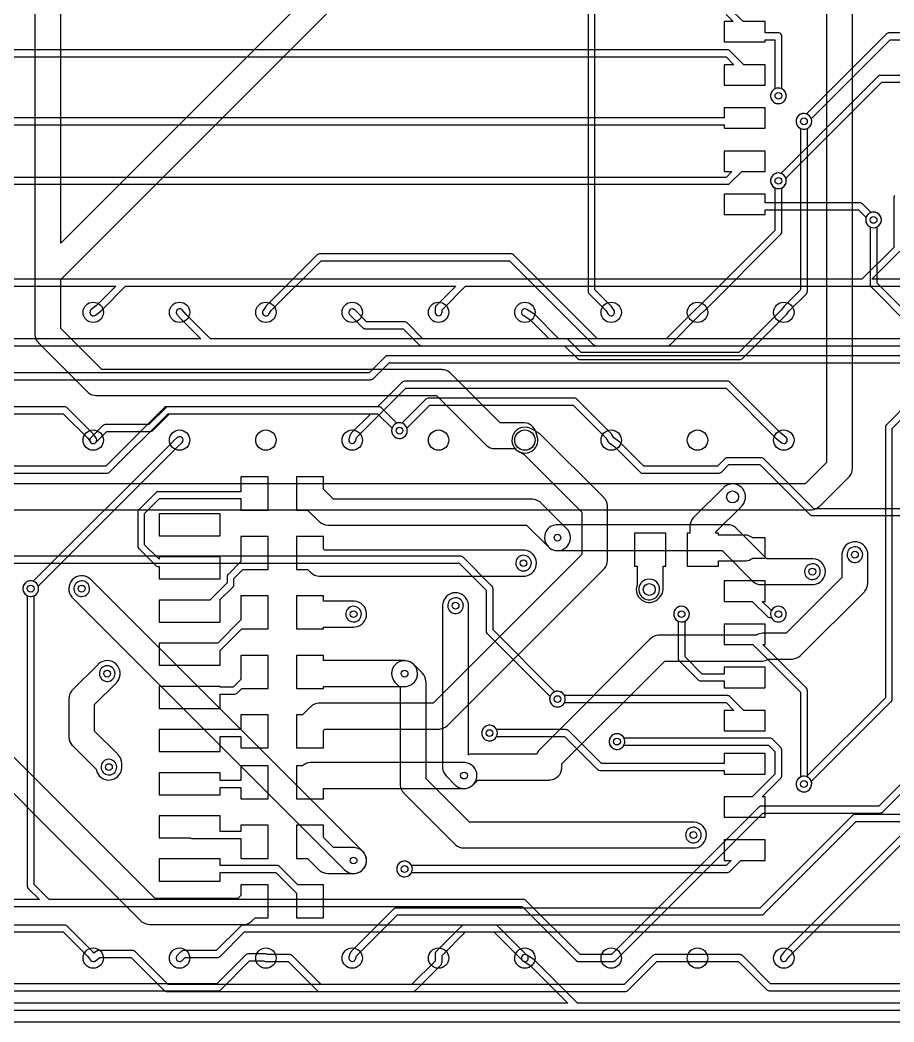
# Model space of a CAD drawing. Header units: millimetres. Extents: x 0 to 100, y 0 to 82.
# Drawn here: x 25.19 to 50.9, y 0 to 29.48 of the extents above; entities that cross this region are included whole.
import ezdxf

# ---------------------------------------------------------------- set-up
doc = ezdxf.new("R2010")
doc.units = ezdxf.units.MM

msp = doc.modelspace()

# ---------------------------------------------------------------- linework, layer by layer
at = {"layer": '16_copper'}
for points in [[(45.958, 29.648), (46.171, 29.435), (45.906, 29.435), (45.906, 28.835), (47.106, 28.835), (47.106, 28.898), (47.398, 28.898), (47.398, 27.456), (47.379, 27.447, 1), (47.621, 27.053), (47.65, 27.075, 0.509525), (47.621, 27.447), (47.602, 27.456), (47.602, 29), (47.601, 29.008), (47.6, 29.017, 0.320575), (47.517, 29.1), (47.511, 29.101, 0.013452), (47.506, 29.101), (47.5, 29.102), (47.106, 29.102), (47.106, 29.435), (46.459, 29.435), (46.072, 29.822)], [(52.894, 29.102), (50.75, 29.102), (50.744, 29.101, 0.140725), (50.691, 29.083), (50.684, 29.076), (50.681, 29.075), (50.68, 29.074), (50.678, 29.072), (48.324, 26.718), (48.304, 26.724, 1), (48.196, 26.276), (48.232, 26.27, 0.509524), (48.474, 26.554), (48.468, 26.574), (50.792, 28.898), (52.894, 28.898)], [(16.6, 28.398), (45.958, 28.398), (46.191, 28.165), (45.906, 28.165), (45.906, 27.565), (47.106, 27.565), (47.106, 28.165), (46.479, 28.165), (46.072, 28.572), (46.067, 28.576, 0.14076), (46.017, 28.6), (46.007, 28.601), (46.004, 28.602), (46.003, 28.601), (46, 28.602), (16.6, 28.602)], [(52.894, 27.852), (50.5, 27.852), (50.494, 27.851, 0.140725), (50.441, 27.833), (50.434, 27.826), (50.431, 27.825), (50.43, 27.824), (50.428, 27.822), (47.574, 24.968), (47.554, 24.974, 1), (47.446, 24.526), (47.482, 24.52, 0.509524), (47.724, 24.804), (47.718, 24.824), (50.542, 27.648), (52.894, 27.648)], [(16.292, 24.648), (46, 24.648), (46.006, 24.649, 0.140725), (46.059, 24.667), (46.066, 24.674), (46.069, 24.675), (46.07, 24.676), (46.072, 24.678), (46.419, 25.025), (47.106, 25.025), (47.106, 25.625), (45.906, 25.625), (45.906, 25.025), (46.131, 25.025), (45.958, 24.852), (20.245, 24.852)], [(50.924, 24.317, 0.14076), (50.9, 24.267), (50.899, 24.257), (50.898, 24.254), (50.899, 24.253), (50.898, 24.25), (50.898, 22.792), (49.958, 21.852), (3.25, 21.852)], [(13.292, 21.648), (28.005, 21.648), (27.433, 21.077), (27.279, 20.961), (27.261, 20.944, 0.812806), (27.387, 20.79), (27.401, 20.799), (27.561, 20.919), (27.563, 20.92), (27.572, 20.928), (28.292, 21.648), (38.005, 21.648), (37.428, 21.072), (37.424, 21.067, 0.14076), (37.4, 21.017), (37.399, 21.007), (37.398, 21.004), (37.399, 21.003), (37.398, 21), (37.398, 20.88), (37.402, 20.855, 0.812812), (37.6, 20.863), (37.602, 20.88), (37.602, 20.958), (38.292, 21.648), (51.428, 21.648)], [(55.505, 20.102), (41.042, 20.102), (40.322, 20.822), (40.319, 20.824), (40.317, 20.827), (40.303, 20.836), (40.093, 20.966), (40.071, 20.977, 0.812811), (39.973, 20.803), (39.987, 20.794), (40.187, 20.67), (40.755, 20.102), (30.792, 20.102), (30.073, 20.82), (29.955, 20.949), (29.935, 20.965, 0.812806), (29.795, 20.824), (29.805, 20.811), (29.925, 20.681), (29.927, 20.68), (29.928, 20.678), (30.505, 20.102), (16.042, 20.102)], [(55, 19.602), (36, 19.602), (35.994, 19.601, 0.140725), (35.941, 19.583), (35.934, 19.576), (35.931, 19.575), (35.93, 19.574), (35.928, 19.572), (35.458, 19.102), (9.25, 19.102)], [(18.485, 18.898), (35.5, 18.898), (35.506, 18.899, 0.140725), (35.559, 18.917), (35.566, 18.924), (35.569, 18.925), (35.57, 18.926), (35.572, 18.928), (36.042, 19.398), (54.958, 19.398)], [(23.5, 16.148), (27.75, 16.148), (27.756, 16.149, 0.140725), (27.809, 16.167), (27.816, 16.174), (27.819, 16.175), (27.82, 16.176), (27.822, 16.178), (29.542, 17.898), (35.505, 17.898), (34.928, 17.322), (34.926, 17.319), (34.923, 17.316, 0.062123), (34.909, 17.295), (34.903, 17.28), (34.863, 17.15), (34.859, 17.125, 0.812805), (35.051, 17.075), (35.057, 17.09), (35.09, 17.196), (36.542, 18.648), (45.958, 18.648), (47.428, 17.178), (47.431, 17.176), (47.436, 17.171), (47.596, 17.041), (47.617, 17.028, 0.812811), (47.736, 17.187), (47.724, 17.199), (47.568, 17.326), (46.072, 18.822), (46.067, 18.826, 0.14076), (46.017, 18.85), (46.007, 18.851), (46.004, 18.852), (46.003, 18.851), (46, 18.852), (36.5, 18.852), (36.494, 18.851, 0.140725), (36.441, 18.833), (36.434, 18.826), (36.431, 18.825), (36.43, 18.824), (36.428, 18.822), (35.708, 18.102), (29.5, 18.102), (29.494, 18.101, 0.140725), (29.441, 18.083), (29.434, 18.076), (29.431, 18.075), (29.43, 18.074), (29.428, 18.072), (27.708, 16.352), (23.542, 16.352)], [(52.25, 15.102), (48.542, 15.102), (47.072, 16.572), (47.067, 16.576, 0.14076), (47.017, 16.6), (47.007, 16.601), (47.004, 16.602), (47.003, 16.601), (47, 16.602), (46, 16.602), (45.994, 16.601, 0.140725), (45.941, 16.583), (45.934, 16.576), (45.931, 16.575), (45.93, 16.574), (45.928, 16.572), (45.708, 16.352), (43.542, 16.352), (42.822, 17.072), (42.822, 17.072), (42.821, 17.072), (42.809, 17.083), (42.656, 17.191), (42.587, 17.303), (42.584, 17.306), (42.583, 17.309), (42.572, 17.322), (41.572, 18.322), (41.567, 18.326, 0.14076), (41.517, 18.35), (41.507, 18.351), (41.504, 18.352), (41.503, 18.351), (41.5, 18.352), (37.2, 18.352), (37.194, 18.351, 0.140725), (37.141, 18.333), (37.134, 18.326), (37.131, 18.325), (37.13, 18.324), (37.128, 18.322), (36.424, 17.618), (36.404, 17.624, 1), (36.296, 17.176), (36.332, 17.17, 0.509524), (36.574, 17.454), (36.568, 17.474), (37.242, 18.148), (41.458, 18.148), (42.42, 17.187), (42.493, 17.067), (42.501, 17.057), (42.509, 17.048), (42.509, 17.047), (42.509, 17.047), (42.51, 17.046), (42.521, 17.037), (42.684, 16.922), (43.428, 16.178), (43.433, 16.174, 0.14076), (43.483, 16.15), (43.493, 16.149), (43.496, 16.148), (43.497, 16.149), (43.5, 16.148), (45.75, 16.148), (45.756, 16.149, 0.140725), (45.809, 16.167), (45.816, 16.174), (45.819, 16.175), (45.82, 16.176), (45.822, 16.178), (46.042, 16.398), (46.958, 16.398), (48.428, 14.928), (48.433, 14.924, 0.14076), (48.483, 14.9), (48.493, 14.899), (48.496, 14.898), (48.497, 14.899), (48.5, 14.898), (52.208, 14.898)], [(22.292, 17.898), (26.458, 17.898), (27.172, 17.185), (27.256, 17.062), (27.273, 17.043, 0.812811), (27.432, 17.163), (27.424, 17.178), (27.334, 17.308), (27.333, 17.308), (27.333, 17.309), (27.322, 17.322), (26.572, 18.072), (26.567, 18.076, 0.14076), (26.517, 18.1), (26.507, 18.101), (26.504, 18.102), (26.503, 18.101), (26.5, 18.102), (22.25, 18.102)], [(21.981, 9.731), (28.731, 2.981), (28.742, 2.971), (28.752, 2.96, 0.172152), (28.99, 2.869), (28.994, 2.869), (28.996, 2.869), (29, 2.869), (31.75, 2.869), (31.765, 2.87), (31.78, 2.87, 0.172129), (32.012, 2.974), (32.015, 2.976), (32.016, 2.978), (32.019, 2.981), (32.102, 3.063), (32.484, 3.063), (32.484, 4.037), (31.685, 4.037), (31.685, 3.724), (31.592, 3.631), (29.158, 3.631), (22.631, 10.158)], [(51.208, 6.102), (49.75, 6.102), (49.744, 6.101, 0.140725), (49.691, 6.083), (49.684, 6.076), (49.681, 6.075), (49.68, 6.074), (49.678, 6.072), (46.958, 3.352), (36.25, 3.352), (36.244, 3.351, 0.140725), (36.191, 3.333), (36.184, 3.326), (36.181, 3.325), (36.18, 3.324), (36.178, 3.322), (34.928, 2.072), (34.927, 2.07), (34.925, 2.068, 0.062121), (34.91, 2.047), (34.904, 2.032), (34.864, 1.912), (34.859, 1.887, 0.463867), (34.969, 1.779), (34.994, 1.784, 0.188314), (35.05, 1.833), (35.056, 1.848), (35.089, 1.945), (36.292, 3.148), (47, 3.148), (47.006, 3.149, 0.140725), (47.059, 3.167), (47.066, 3.174), (47.069, 3.175), (47.07, 3.176), (47.072, 3.178), (49.792, 5.898), (51.25, 5.898)], [(76.5, 2.852), (38.25, 2.852), (38.244, 2.851, 0.140725), (38.191, 2.833), (38.184, 2.826), (38.181, 2.825), (38.18, 2.824), (38.178, 2.822), (37.428, 2.072), (37.424, 2.067, 0.14076), (37.4, 2.017), (37.399, 2.007), (37.398, 2.004), (37.399, 2.003), (37.398, 2), (37.398, 1.792), (36.708, 1.102), (29.542, 1.102), (28.572, 2.072), (28.567, 2.076, 0.14076), (28.517, 2.1), (28.507, 2.101), (28.504, 2.102), (28.503, 2.101), (28.5, 2.102), (27.5, 2.102), (27.488, 2.1), (27.477, 2.099, 0.062124), (27.453, 2.09), (27.452, 2.09), (27.452, 2.089), (27.45, 2.088), (27.439, 2.081), (27.36, 2.022), (27.331, 2.061), (27.33, 2.063), (27.322, 2.072), (26.572, 2.822), (26.567, 2.826, 0.14076), (26.517, 2.85), (26.507, 2.851), (26.504, 2.852), (26.503, 2.851), (26.5, 2.852), (3.25, 2.852)], [(11.995, 2.648), (26.458, 2.648), (27.173, 1.933), (27.259, 1.819), (27.265, 1.813), (27.27, 1.806, 0.320575), (27.387, 1.79), (27.392, 1.793, 0.013474), (27.396, 1.796), (27.401, 1.799), (27.534, 1.898), (28.458, 1.898), (29.428, 0.928), (29.433, 0.924, 0.14076), (29.483, 0.9), (29.493, 0.899), (29.496, 0.898), (29.497, 0.899), (29.5, 0.898), (36.75, 0.898), (36.756, 0.899, 0.140725), (36.809, 0.917), (36.816, 0.924), (36.819, 0.925), (36.82, 0.926), (36.822, 0.928), (37.572, 1.678), (37.576, 1.683, 0.14076), (37.6, 1.733), (37.601, 1.743), (37.602, 1.746), (37.601, 1.747), (37.602, 1.75), (37.602, 1.958), (38.292, 2.648), (53.005, 2.648)], [(56.055, 0.552), (41.592, 0.552), (40.322, 1.822), (40.319, 1.824), (40.317, 1.827), (40.303, 1.836), (40.093, 1.966), (40.071, 1.977, 0.812811), (39.973, 1.803), (39.987, 1.794), (40.187, 1.67), (41.305, 0.552), (16.592, 0.552)]]:
    msp.add_lwpolyline(points, format="xyb", dxfattribs=at)
for points in [[(16.6, 26.398), (45.906, 26.398), (45.906, 26.295), (47.106, 26.295), (47.106, 26.895), (45.906, 26.895), (45.906, 26.602), (15.5, 26.602)], [(51.47, 21.852), (50.245, 21.852), (51.072, 22.678)], [(5.75, 19.898), (55.708, 19.898)], [(16.55, 0.348), (88.7, 0.348)]]:
    msp.add_lwpolyline(points, dxfattribs=at)
for points in [[(50.354, 23.376, 1), (50.246, 23.824), (50.226, 23.818), (49.972, 24.072), (49.967, 24.076, 0.14076), (49.917, 24.1), (49.907, 24.101), (49.904, 24.102), (49.903, 24.101), (49.9, 24.102), (47.106, 24.102), (47.106, 24.355), (45.906, 24.355), (45.906, 23.755), (47.106, 23.755), (47.106, 23.898), (49.858, 23.898), (50.082, 23.674), (50.076, 23.654, 0.509524), (50.318, 23.37)], [(34.115, 8.576), (34.158, 8.619), (37.5, 8.619), (37.515, 8.62), (37.53, 8.62, 0.172129), (37.762, 8.724), (37.765, 8.726), (37.766, 8.728), (37.769, 8.731), (42.362, 13.323), (42.371, 13.334), (42.382, 13.345, 0.172152), (42.473, 13.582), (42.473, 13.586), (42.473, 13.588), (42.473, 13.592), (42.473, 15.158), (42.472, 15.173), (42.472, 15.187, 0.172129), (42.368, 15.42), (42.366, 15.423), (42.365, 15.424), (42.362, 15.427), (40.519, 17.269), (40.509, 17.278), (40.5, 17.288, 0.032037), (40.461, 17.317), (40.445, 17.327), (40.442, 17.329), (40.441, 17.329), (40.439, 17.331), (40.229, 17.451), (40.185, 17.472, 0.906836), (39.829, 16.803), (39.851, 16.789), (40.017, 16.695), (41.711, 15), (41.711, 13.75), (37.342, 9.381), (34, 9.381), (33.985, 9.38), (33.97, 9.38, 0.172129), (33.738, 9.276), (33.735, 9.274), (33.734, 9.272), (33.731, 9.269), (33.498, 9.037), (33.316, 9.037), (33.316, 8.063), (34.115, 8.063)], [(25.554, 12.526, 0.414214), (25.724, 12.804), (25.718, 12.824), (29.82, 16.927), (29.949, 17.045), (29.965, 17.065, 0.812806), (29.824, 17.205), (29.811, 17.195), (29.681, 17.075), (29.68, 17.073), (29.678, 17.072), (25.574, 12.968), (25.554, 12.974, 1), (25.446, 12.526), (25.482, 12.52), (25.518, 12.52)], [(31.075, 13.685), (29.275, 13.685), (29.275, 13.619), (28.852, 14.042), (28.852, 14.958), (29.292, 15.398), (31.685, 15.398), (31.685, 15.063), (32.484, 15.063), (32.484, 16.037), (31.685, 16.037), (31.685, 15.602), (29.25, 15.602), (29.244, 15.601, 0.140725), (29.191, 15.583), (29.184, 15.576), (29.181, 15.575), (29.18, 15.574), (29.178, 15.572), (28.678, 15.072), (28.674, 15.067, 0.14076), (28.65, 15.017), (28.649, 15.007), (28.648, 15.004), (28.649, 15.003), (28.648, 15), (28.648, 14), (28.649, 13.994, 0.140725), (28.667, 13.941), (28.674, 13.934), (28.675, 13.931), (28.676, 13.93), (28.678, 13.928), (29.178, 13.428), (29.183, 13.424, 0.14076), (29.233, 13.4), (29.243, 13.399), (29.246, 13.398), (29.247, 13.399), (29.25, 13.398), (29.275, 13.398), (29.275, 13.035), (31.075, 13.035)], [(41.042, 13.871, 0.605463), (41.287, 14.501), (41.269, 14.519), (40.519, 15.269), (40.508, 15.279), (40.498, 15.29, 0.172152), (40.26, 15.381), (40.256, 15.381), (40.254, 15.381), (40.25, 15.381), (34.408, 15.381), (34.115, 15.674), (34.115, 16.037), (33.316, 16.037), (33.316, 15.063), (33.648, 15.063), (33.981, 14.731), (33.992, 14.721), (34.002, 14.71, 0.172152), (34.24, 14.619), (34.244, 14.619), (34.246, 14.619), (34.25, 14.619), (40.092, 14.619), (40.731, 13.981), (40.767, 13.948, 0.16151), (40.994, 13.869)], [(45.735, 13.564), (46.506, 13.564), (46.554, 13.567, 0.128806), (46.733, 13.64), (46.74, 13.645), (47.106, 13.645), (47.106, 14.245), (46.739, 14.245), (46.714, 14.264, 0.128805), (46.531, 14.325), (46.506, 14.326), (45.735, 14.326), (45.735, 14.385), (45.656, 14.385), (45.656, 14.417), (46.419, 15.181), (46.452, 15.217, 0.906835), (45.899, 15.737), (45.881, 15.719), (45.005, 14.844), (44.995, 14.833), (44.985, 14.822, 0.172152), (44.894, 14.584), (44.894, 14.581), (44.894, 14.579), (44.894, 14.575), (44.894, 14.385), (44.814, 14.385), (44.814, 13.415), (45.735, 13.415)], [(31.075, 12.415), (31.059, 12.415), (31.452, 12.808), (31.456, 12.813, 0.14076), (31.48, 12.863), (31.481, 12.873), (31.481, 12.876), (31.481, 12.877), (31.481, 12.88), (31.481, 13.053), (31.742, 13.313), (32.484, 13.313), (32.484, 14.287), (31.685, 14.287), (31.685, 13.544), (31.308, 13.167), (31.304, 13.162, 0.14076), (31.28, 13.112), (31.279, 13.102), (31.278, 13.099), (31.278, 13.098), (31.278, 13.095), (31.278, 12.922), (30.771, 12.415), (29.275, 12.415), (29.275, 11.765), (31.075, 11.765)], [(40.049, 13.122, 0.906837), (40.026, 13.88), (40, 13.881), (34.158, 13.881), (34.115, 13.924), (34.115, 14.287), (33.316, 14.287), (33.316, 13.313), (33.648, 13.313), (33.731, 13.231, 0.192227), (33.99, 13.119), (33.994, 13.119), (33.996, 13.119), (34, 13.119), (40, 13.119)], [(43.73, 12.346, 0.154896), (43.951, 12.439), (43.969, 12.456), (43.995, 12.481, 0.192227), (44.106, 12.741), (44.106, 12.744), (44.106, 12.746), (44.106, 12.751), (44.106, 13.415), (44.186, 13.415), (44.186, 14.385), (43.265, 14.385), (43.265, 13.415), (43.344, 13.415), (43.344, 12.86), (43.333, 12.828), (43.323, 12.78), (43.319, 12.732, 0.404409), (43.681, 12.345)], [(49.804, 13.526, 1), (49.696, 13.974), (49.662, 13.963, 0.854076), (49.768, 13.52)], [(48.554, 13.026, 1), (48.446, 13.474), (48.412, 13.463, 0.854076), (48.518, 13.02)], [(27.054, 12.526, 1), (26.946, 12.974), (26.912, 12.963, 0.854076), (27.018, 12.52)], [(47.554, 11.776, 1), (47.446, 12.224), (47.412, 12.213, 0.158382), (47.303, 12.121), (47.294, 12.102), (47.292, 12.102), (47.019, 12.375), (47.106, 12.375), (47.106, 12.975), (45.906, 12.975), (45.906, 12.375), (46.731, 12.375), (47.178, 11.928), (47.183, 11.924, 0.14076), (47.233, 11.9), (47.243, 11.899), (47.246, 11.898), (47.247, 11.899), (47.25, 11.898), (47.294, 11.898), (47.303, 11.879), (47.325, 11.85, 0.240078), (47.518, 11.77)], [(34.115, 11.619), (35, 11.619), (35.049, 11.622, 0.906837), (35.026, 12.38), (35, 12.381), (34.115, 12.381), (34.115, 12.537), (33.316, 12.537), (33.316, 11.563), (34.115, 11.563)], [(38.054, 12.026, 1), (37.946, 12.474), (37.912, 12.463, 0.854076), (38.018, 12.02)], [(47.106, 10.435), (45.906, 10.435), (45.906, 10.237), (45.257, 10.237), (44.752, 10.742), (44.752, 11.794), (44.771, 11.803, 1), (44.529, 12.197), (44.5, 12.175, 0.509525), (44.529, 11.803), (44.548, 11.794), (44.548, 10.7), (44.549, 10.694, 0.140725), (44.567, 10.641), (44.574, 10.634), (44.575, 10.631), (44.576, 10.63), (44.578, 10.628), (45.143, 10.063), (45.148, 10.059, 0.14076), (45.198, 10.035), (45.208, 10.034), (45.211, 10.033), (45.212, 10.034), (45.215, 10.033), (45.906, 10.033), (45.906, 9.835), (47.106, 9.835)], [(48.304, 6.776, 0.668176), (48.371, 7.197), (48.352, 7.206), (48.352, 9.75), (48.351, 9.756, 0.140725), (48.333, 9.809), (48.326, 9.816), (48.325, 9.819), (48.324, 9.82), (48.322, 9.822), (47.039, 11.105), (47.106, 11.105), (47.106, 11.705), (45.906, 11.705), (45.906, 11.105), (46.751, 11.105), (48.148, 9.708), (48.148, 7.206), (48.129, 7.197, 0.788332), (48.268, 6.77)], [(31.075, 9.648), (31.5, 9.648), (31.506, 9.649, 0.140725), (31.559, 9.667), (31.566, 9.674), (31.569, 9.675), (31.57, 9.676), (31.572, 9.678), (31.707, 9.813), (32.484, 9.813), (32.484, 10.787), (31.685, 10.787), (31.685, 10.079), (31.458, 9.852), (31.075, 9.852), (31.075, 9.875), (29.275, 9.875), (29.275, 9.225), (31.075, 9.225)], [(34.115, 9.869), (36.5, 9.869), (36.549, 9.872, 0.906837), (36.526, 10.63), (36.5, 10.631), (34.115, 10.631), (34.115, 10.787), (33.316, 10.787), (33.316, 9.813), (34.115, 9.813)], [(27.804, 10.026, 1), (27.696, 10.474), (27.662, 10.463, 0.854076), (27.768, 10.02)], [(47.106, 9.165), (46.479, 9.165), (46.072, 9.572), (46.067, 9.576, 0.14076), (46.017, 9.6), (46.007, 9.601), (46.004, 9.602), (46.003, 9.601), (46, 9.602), (41.206, 9.602), (41.197, 9.621, 1), (40.803, 9.379), (40.825, 9.35, 0.509525), (41.197, 9.379), (41.206, 9.398), (45.958, 9.398), (46.191, 9.165), (45.906, 9.165), (45.906, 8.565), (47.106, 8.565)], [(47.106, 7.895), (45.906, 7.895), (45.906, 7.602), (42.292, 7.602), (41.322, 8.572), (41.317, 8.576, 0.14076), (41.267, 8.6), (41.257, 8.601), (41.254, 8.602), (41.253, 8.601), (41.25, 8.602), (39.206, 8.602), (39.197, 8.621, 1), (38.803, 8.379), (38.825, 8.35, 0.509525), (39.197, 8.379), (39.206, 8.398), (41.208, 8.398), (42.178, 7.428), (42.183, 7.424, 0.14076), (42.233, 7.4), (42.243, 7.399), (42.246, 7.398), (42.247, 7.399), (42.25, 7.398), (45.906, 7.398), (45.906, 7.295), (47.106, 7.295)], [(47.106, 6.625), (47.019, 6.625), (47.572, 7.178), (47.576, 7.183, 0.14076), (47.6, 7.233), (47.601, 7.243), (47.602, 7.246), (47.601, 7.247), (47.602, 7.25), (47.602, 8), (47.601, 8.006, 0.140725), (47.583, 8.059), (47.576, 8.066), (47.575, 8.069), (47.574, 8.07), (47.572, 8.072), (47.322, 8.322), (47.317, 8.326, 0.14076), (47.267, 8.35), (47.257, 8.351), (47.254, 8.352), (47.253, 8.351), (47.25, 8.352), (42.956, 8.352), (42.947, 8.371, 1), (42.553, 8.129), (42.575, 8.1, 0.509525), (42.947, 8.129), (42.956, 8.148), (47.208, 8.148), (47.398, 7.958), (47.398, 7.292), (46.731, 6.625), (45.906, 6.625), (45.906, 6.025), (47.106, 6.025)], [(27.854, 7.276, 1), (27.746, 7.724), (27.712, 7.713, 0.854076), (27.818, 7.27)], [(34.115, 6.869), (38.25, 6.869), (38.299, 6.872, 0.906837), (38.276, 7.63), (38.25, 7.631), (33.75, 7.631), (33.74, 7.63), (33.731, 7.631, 0.168086), (33.5, 7.537), (33.316, 7.537), (33.316, 6.563), (34.115, 6.563)], [(32.484, 5.787), (31.685, 5.787), (31.685, 5.602), (31.075, 5.602), (31.075, 6.065), (29.275, 6.065), (29.275, 5.415), (30.195, 5.415), (30.199, 5.412, 0.090231), (30.233, 5.4), (30.245, 5.399), (30.247, 5.398), (30.248, 5.399), (30.25, 5.398), (31.685, 5.398), (31.685, 4.813), (32.484, 4.813)], [(35.049, 4.372, 0.906837), (35.026, 5.13), (35, 5.131), (34.408, 5.131), (34.115, 5.424), (34.115, 5.787), (33.316, 5.787), (33.316, 4.813), (33.648, 4.813), (33.981, 4.481), (33.992, 4.471), (34.002, 4.46, 0.172152), (34.24, 4.369), (34.244, 4.369), (34.246, 4.369), (34.25, 4.369), (35, 4.369)], [(45.054, 5.276, 1), (44.946, 5.724), (44.912, 5.713, 0.854076), (45.018, 5.27)], [(36.554, 4.276, 0.19891), (36.697, 4.379), (36.706, 4.398), (46, 4.398), (46.006, 4.399, 0.140725), (46.059, 4.417), (46.066, 4.424), (46.069, 4.425), (46.07, 4.426), (46.072, 4.428), (46.399, 4.755), (47.106, 4.755), (47.106, 5.355), (45.906, 5.355), (45.906, 4.755), (46.111, 4.755), (45.958, 4.602), (36.706, 4.602), (36.697, 4.621, 1), (36.303, 4.379), (36.325, 4.35, 0.240078), (36.518, 4.27)], [(34.115, 4.037), (33.357, 4.037), (32.822, 4.572), (32.817, 4.576, 0.14076), (32.767, 4.6), (32.757, 4.601), (32.754, 4.602), (32.753, 4.601), (32.75, 4.602), (31.075, 4.602), (31.075, 4.795), (29.275, 4.795), (29.275, 4.145), (31.075, 4.145), (31.075, 4.398), (32.708, 4.398), (33.316, 3.79), (33.316, 3.063), (34.115, 3.063)]]:
    msp.add_lwpolyline(points, format="xyb", close=True, dxfattribs=at)
for points in [[(31.075, 14.955), (29.275, 14.955), (29.275, 14.305), (31.075, 14.305)], [(31.075, 10.931), (31.707, 11.563), (32.484, 11.563), (32.484, 12.537), (31.685, 12.537), (31.685, 11.829), (31.001, 11.145), (29.275, 11.145), (29.275, 10.495), (31.075, 10.495)], [(31.075, 8.398), (31.685, 8.398), (31.685, 8.063), (32.484, 8.063), (32.484, 9.037), (31.685, 9.037), (31.685, 8.602), (31.075, 8.602), (31.075, 8.605), (29.275, 8.605), (29.275, 7.955), (31.075, 7.955)], [(32.484, 7.537), (31.685, 7.537), (31.685, 7.102), (31.075, 7.102), (31.075, 7.335), (29.275, 7.335), (29.275, 6.685), (31.075, 6.685), (31.075, 6.898), (31.685, 6.898), (31.685, 6.563), (32.484, 6.563)]]:
    msp.add_lwpolyline(points, close=True, dxfattribs=at)
at = {"layer": '1_copper'}
for points in [[(9.458, 15.069), (48.45, 15.069), (48.465, 15.07), (48.48, 15.07, 0.172129), (48.712, 15.174), (48.715, 15.176), (48.716, 15.178), (48.719, 15.181), (49.569, 16.031), (49.579, 16.042), (49.59, 16.052, 0.172152), (49.681, 16.29), (49.681, 16.294), (49.681, 16.296), (49.681, 16.3), (49.681, 70.7)], [(25.619, 66), (25.619, 20.25), (25.62, 20.235), (25.62, 20.22, 0.172129), (25.724, 19.988), (25.726, 19.985), (25.728, 19.984), (25.731, 19.981), (27.168, 18.543), (27.179, 18.534), (27.19, 18.523, 0.172152), (27.427, 18.432), (27.431, 18.432), (27.433, 18.432), (27.437, 18.432), (37.439, 18.432), (38.89, 16.981), (38.901, 16.971), (38.912, 16.96, 0.172152), (39.149, 16.869), (39.153, 16.869), (39.155, 16.869), (39.159, 16.869), (39.754, 16.869), (39.778, 16.844, 0.745327), (40.411, 17.207), (40.404, 17.232), (40.364, 17.362, 0.31074), (40.026, 17.63), (40, 17.631), (39.317, 17.631), (37.866, 19.082), (37.855, 19.092), (37.844, 19.102, 0.172152), (37.606, 19.193), (37.603, 19.194), (37.601, 19.194), (37.596, 19.194), (27.595, 19.194), (26.381, 20.408), (26.381, 21.842), (40.269, 35.731)], [(41.898, 35.208), (41.898, 21.5), (41.899, 21.494, 0.140725), (41.917, 21.441), (41.924, 21.434), (41.925, 21.431), (41.926, 21.43), (41.928, 21.428), (42.421, 20.935), (42.495, 20.824), (42.512, 20.805, 0.188317), (42.581, 20.778), (42.606, 20.782, 0.463864), (42.673, 20.922), (42.665, 20.936), (42.585, 21.056), (42.583, 21.058), (42.583, 21.059), (42.572, 21.072), (42.102, 21.542), (42.102, 35.25)], [(48.919, 32.842), (48.919, 16.458), (48.292, 15.831), (9.3, 15.831), (9.285, 15.83), (9.27, 15.83, 0.172129), (9.038, 15.726), (9.035, 15.724), (9.034, 15.722), (9.031, 15.719), (8.742, 15.431), (7.859, 15.431), (6.526, 16.763), (6.526, 30.935)], [(51.572, 20.572), (50.402, 21.742), (50.402, 23.394), (50.421, 23.403, 1), (50.179, 23.797), (50.15, 23.775, 0.509525), (50.179, 23.403), (50.198, 23.394), (50.198, 21.7), (50.199, 21.694, 0.140725), (50.217, 21.641), (50.224, 21.634), (50.225, 21.631), (50.226, 21.63), (50.228, 21.628), (51.398, 20.458)], [(51.398, 18.292), (50.678, 17.572), (50.674, 17.567, 0.14076), (50.65, 17.517), (50.649, 17.507), (50.648, 17.504), (50.649, 17.503), (50.648, 17.5), (50.648, 9.542), (48.324, 7.218), (48.304, 7.224, 1), (48.196, 6.776), (48.232, 6.77), (48.268, 6.77), (48.304, 6.776, 0.414214), (48.474, 7.054), (48.468, 7.074), (50.822, 9.428), (50.826, 9.433, 0.14076), (50.85, 9.483), (50.851, 9.493), (50.852, 9.496), (50.851, 9.497), (50.852, 9.5), (50.852, 17.458), (51.572, 18.178)], [(15.142, 13.498), (38.108, 13.498), (38.898, 12.708), (38.898, 11.5), (38.899, 11.494, 0.140725), (38.917, 11.441), (38.924, 11.434), (38.925, 11.431), (38.926, 11.43), (38.928, 11.428), (40.782, 9.574), (40.776, 9.554, 0.509524), (41.018, 9.27), (41.054, 9.276, 1), (40.946, 9.724), (40.926, 9.718), (39.102, 11.542), (39.102, 12.75), (39.101, 12.756, 0.140725), (39.083, 12.809), (39.076, 12.816), (39.075, 12.819), (39.074, 12.82), (39.072, 12.822), (38.222, 13.672), (38.217, 13.676, 0.14076), (38.167, 13.7), (38.157, 13.701), (38.154, 13.702), (38.153, 13.701), (38.15, 13.702), (15.1, 13.702)], [(54.778, 10.672), (50.458, 6.352), (47, 6.352), (46.994, 6.351, 0.140725), (46.941, 6.333), (46.934, 6.326), (46.931, 6.325), (46.93, 6.324), (46.928, 6.322), (42.588, 1.982), (41.662, 1.982), (40.072, 3.572), (40.067, 3.576, 0.14076), (40.017, 3.6), (40.007, 3.601), (40.004, 3.602), (40.003, 3.601), (40, 3.602), (26.042, 3.602), (25.602, 4.042), (25.602, 12.544), (25.621, 12.553, 1), (25.379, 12.947), (25.35, 12.925, 0.509525), (25.379, 12.553), (25.398, 12.544), (25.398, 4), (25.399, 3.994, 0.140725), (25.417, 3.941), (25.424, 3.934), (25.425, 3.931), (25.426, 3.93), (25.428, 3.928), (25.755, 3.602), (19.7, 3.602)], [(19.742, 3.398), (39.958, 3.398), (41.548, 1.808), (41.553, 1.804, 0.14076), (41.603, 1.78), (41.613, 1.779), (41.616, 1.778), (41.617, 1.779), (41.62, 1.778), (42.63, 1.778), (42.636, 1.779, 0.047486), (42.661, 1.784), (42.667, 1.785, 0.062133), (42.689, 1.797), (42.696, 1.804), (42.699, 1.805), (42.7, 1.806), (42.702, 1.808), (47.042, 6.148), (50.5, 6.148), (50.506, 6.149, 0.140725), (50.559, 6.167), (50.566, 6.174), (50.569, 6.175), (50.57, 6.176), (50.572, 6.178), (52.542, 8.148)], [(51.148, 5.542), (47.678, 2.072), (47.677, 2.07), (47.669, 2.061), (47.579, 1.941), (47.566, 1.919, 0.812811), (47.73, 1.807), (47.741, 1.819), (47.827, 1.933), (51.322, 5.428)], [(22.304, 0.92), (31.021, 0.92), (31.028, 0.92, 0.140725), (31.08, 0.939), (31.088, 0.945), (31.09, 0.946), (31.091, 0.948), (31.093, 0.949), (31.942, 1.798), (32.36, 1.798), (32.363, 1.797, 0.093135), (32.403, 1.78), (32.413, 1.779), (32.416, 1.778), (32.417, 1.779), (32.42, 1.778), (33.078, 1.778), (33.928, 0.928), (33.933, 0.924, 0.14076), (33.983, 0.9), (33.993, 0.899), (33.996, 0.898), (33.997, 0.899), (34, 0.898), (43, 0.898), (43.006, 0.899, 0.140725), (43.059, 0.917), (43.066, 0.924), (43.069, 0.925), (43.07, 0.926), (43.072, 0.928), (43.922, 1.778), (46.328, 1.778), (47.157, 0.949, 0.156764), (47.212, 0.921), (47.222, 0.92), (47.225, 0.92), (47.226, 0.92), (47.229, 0.92), (55.236, 0.92)], [(55.194, 1.123), (47.271, 1.123), (46.442, 1.952), (46.437, 1.956, 0.14076), (46.387, 1.98), (46.377, 1.981), (46.374, 1.982), (46.373, 1.981), (46.37, 1.982), (43.88, 1.982), (43.874, 1.981, 0.140725), (43.821, 1.963), (43.814, 1.956), (43.811, 1.955), (43.81, 1.954), (43.808, 1.952), (42.958, 1.102), (34.042, 1.102), (33.192, 1.952), (33.187, 1.956, 0.14076), (33.137, 1.98), (33.127, 1.981), (33.124, 1.982), (33.123, 1.981), (33.12, 1.982), (32.46, 1.982), (32.457, 1.983, 0.109174), (32.417, 2), (32.407, 2.001), (32.404, 2.002), (32.403, 2.001), (32.4, 2.002), (31.9, 2.002), (31.894, 2.001, 0.140725), (31.841, 1.983), (31.834, 1.976), (31.831, 1.975), (31.83, 1.974), (31.828, 1.972), (30.979, 1.123), (22.346, 1.123)]]:
    msp.add_lwpolyline(points, format="xyb", dxfattribs=at)
msp.add_lwpolyline([(39.667, 36.206), (26.381, 22.92), (26.381, 43.842)], dxfattribs=at)
for points in [[(47.554, 27.026, 1), (47.446, 27.474), (47.412, 27.463, 0.854076), (47.518, 27.02)], [(46.38, 19.493, 0.140725), (46.433, 19.511), (46.44, 19.517), (46.442, 19.519), (46.443, 19.52), (46.445, 19.522), (47.732, 20.808), (47.733, 20.81), (47.741, 20.819), (47.827, 20.933), (48.322, 21.428), (48.326, 21.433, 0.14076), (48.35, 21.483), (48.351, 21.493), (48.352, 21.496), (48.351, 21.497), (48.352, 21.5), (48.352, 26.294), (48.371, 26.303, 1), (48.129, 26.697), (48.1, 26.675, 0.509525), (48.129, 26.303), (48.148, 26.294), (48.148, 21.542), (47.678, 21.072), (47.677, 21.07), (47.669, 21.061), (47.583, 20.947), (46.332, 19.695), (41.698, 19.695), (41.322, 20.072), (41.317, 20.076, 0.14076), (41.267, 20.1), (41.257, 20.101), (41.254, 20.102), (41.253, 20.101), (41.25, 20.102), (37.042, 20.102), (36.572, 20.572), (36.567, 20.576, 0.14076), (36.517, 20.6), (36.507, 20.601), (36.504, 20.602), (36.503, 20.601), (36.5, 20.602), (35.382, 20.602), (35.032, 20.952), (35.012, 20.967, 0.812818), (34.877, 20.821), (34.888, 20.808), (35.268, 20.428), (35.273, 20.424, 0.14076), (35.323, 20.4), (35.333, 20.399), (35.336, 20.398), (35.337, 20.399), (35.34, 20.398), (36.458, 20.398), (36.928, 19.928), (36.933, 19.924, 0.14076), (36.983, 19.9), (36.993, 19.899), (36.996, 19.898), (36.997, 19.899), (37, 19.898), (41.208, 19.898), (41.585, 19.522), (41.59, 19.518, 0.14076), (41.64, 19.493), (41.649, 19.493), (41.652, 19.492), (41.654, 19.492), (41.656, 19.492), (46.374, 19.492)], [(44.246, 19.899, 0.140725), (44.299, 19.917), (44.306, 19.924), (44.309, 19.925), (44.31, 19.926), (44.312, 19.928), (45.19, 20.807), (45.319, 20.925), (45.32, 20.927), (45.322, 20.928), (47.572, 23.178), (47.576, 23.183, 0.14076), (47.6, 23.233), (47.601, 23.243), (47.602, 23.246), (47.601, 23.247), (47.602, 23.25), (47.602, 24.544), (47.621, 24.553, 1), (47.379, 24.947), (47.35, 24.925, 0.509525), (47.379, 24.553), (47.398, 24.544), (47.398, 23.292), (45.18, 21.073), (45.051, 20.955), (45.05, 20.953), (45.048, 20.952), (44.198, 20.102), (42.177, 20.102), (39.706, 22.572), (39.701, 22.576, 0.14076), (39.651, 22.6), (39.642, 22.601), (39.639, 22.602), (39.637, 22.601), (39.635, 22.602), (34, 22.602), (33.994, 22.601, 0.140725), (33.941, 22.583), (33.934, 22.576), (33.931, 22.575), (33.93, 22.574), (33.928, 22.572), (32.428, 21.072), (32.427, 21.07), (32.426, 21.069), (32.415, 21.056), (32.335, 20.936), (32.324, 20.914, 0.812812), (32.494, 20.811), (32.505, 20.824), (32.579, 20.935), (34.042, 22.398), (39.592, 22.398), (42.063, 19.928), (42.068, 19.924, 0.14076), (42.118, 19.9), (42.127, 19.899), (42.13, 19.898), (42.132, 19.899), (42.135, 19.898), (44.24, 19.898)], [(27.353, 17.019, 0.124735), (27.399, 17.037), (27.412, 17.048), (27.738, 17.374), (29.021, 17.374), (29.028, 17.375, 0.140725), (29.08, 17.393), (29.088, 17.399), (29.09, 17.401), (29.091, 17.402), (29.093, 17.404), (29.588, 17.898), (35.708, 17.898), (36.132, 17.474), (36.126, 17.454, 1), (36.574, 17.346), (36.58, 17.382, 0.509524), (36.296, 17.624), (36.276, 17.618), (35.822, 18.072), (35.817, 18.076, 0.14076), (35.767, 18.1), (35.757, 18.101), (35.754, 18.102), (35.753, 18.101), (35.75, 18.102), (29.545, 18.102), (29.539, 18.101, 0.140725), (29.486, 18.083), (29.479, 18.076), (29.477, 18.075), (29.476, 18.074), (29.474, 18.072), (28.979, 17.577), (27.696, 17.577), (27.689, 17.577, 0.140725), (27.637, 17.558), (27.629, 17.552), (27.627, 17.55), (27.626, 17.549), (27.624, 17.548), (27.268, 17.192), (27.253, 17.172, 0.541598), (27.328, 17.019)], [(48.549, 12.872, 0.906837), (48.526, 13.63), (48.5, 13.631), (47.158, 13.631), (46.269, 14.519), (46.258, 14.529), (46.248, 14.54, 0.172152), (46.01, 14.631), (46.006, 14.631), (46.004, 14.631), (46, 14.631), (41, 14.631), (40.951, 14.628, 0.906837), (40.974, 13.87), (41, 13.869), (45.842, 13.869), (46.731, 12.981), (46.742, 12.971), (46.752, 12.96, 0.172152), (46.99, 12.869), (46.994, 12.869), (46.996, 12.869), (47, 12.869), (48.5, 12.869)], [(38.262, 6.87), (38.28, 6.87, 0.161508), (38.501, 6.963), (38.508, 6.97, 0.004436), (38.513, 6.974), (38.519, 6.981), (38.658, 7.119), (40.75, 7.119), (40.768, 7.12), (40.786, 7.121, 0.36761), (41.13, 7.474), (41.13, 7.484, 0.004387), (41.131, 7.491), (41.131, 7.5), (41.131, 7.592), (44.158, 10.619), (47, 10.619), (47.015, 10.62), (47.03, 10.62, 0.1091), (47.187, 10.668), (47.199, 10.676), (47.202, 10.678), (47.89, 10.678), (47.905, 10.679), (47.919, 10.679, 0.172129), (48.152, 10.783), (48.155, 10.785), (48.156, 10.786), (48.159, 10.789), (50.019, 12.65), (50.029, 12.661), (50.04, 12.671, 0.172152), (50.131, 12.909), (50.131, 12.913), (50.131, 12.915), (50.131, 12.919), (50.131, 13.75), (50.128, 13.799, 0.906837), (49.37, 13.776), (49.369, 13.75), (49.369, 13.077), (47.732, 11.44), (47.059, 11.44), (47.044, 11.439), (47.029, 11.439, 0.1091), (46.872, 11.391), (46.86, 11.383), (46.856, 11.381), (44, 11.381), (43.985, 11.38), (43.97, 11.38, 0.172129), (43.738, 11.276), (43.735, 11.274), (43.734, 11.272), (43.731, 11.269), (40.481, 8.019), (40.471, 8.008), (40.46, 7.998, 0.076796), (40.399, 7.899), (40.394, 7.885), (40.393, 7.881), (38.5, 7.881), (38.485, 7.88), (38.47, 7.88, 0.044649), (38.403, 7.869), (38.389, 7.864), (38.381, 7.862), (38.381, 12.25), (38.378, 12.299, 0.906837), (37.62, 12.276), (37.619, 12.25), (37.619, 7.5), (37.62, 7.485), (37.62, 7.47, 0.172129), (37.724, 7.238), (37.726, 7.235), (37.728, 7.234), (37.731, 7.231), (37.981, 6.981), (37.994, 6.969), (38.007, 6.956, 0.170137), (38.244, 6.869)], [(40.054, 13.276, 1), (39.946, 13.724), (39.912, 13.713, 0.854076), (40.018, 13.27)], [(35.042, 4.371, 0.605463), (35.287, 5.001), (35.269, 5.019), (27.269, 13.019), (27.233, 13.052, 0.906835), (26.713, 12.499), (26.731, 12.481), (34.731, 4.481), (34.767, 4.448, 0.16151), (34.994, 4.369)], [(43.771, 12.428, 1), (43.629, 13.023), (43.583, 13.008, 0.85408), (43.724, 12.42)], [(35.054, 11.776, 1), (34.946, 12.224), (34.912, 12.213, 0.854076), (35.018, 11.77)], [(44.704, 11.776, 1), (44.596, 12.224), (44.562, 12.213, 0.854076), (44.668, 11.77)], [(47.554, 11.776, 1), (47.446, 12.224), (47.412, 12.213, 0.854076), (47.518, 11.77)], [(27.836, 7.121, 0.331669), (28.174, 7.426), (28.18, 7.474), (28.181, 7.5), (28.181, 7.6, 0.192205), (28.076, 7.862), (28.074, 7.865), (28.072, 7.866), (28.069, 7.869), (27.381, 8.558), (27.381, 9.342), (28.019, 9.981), (28.052, 10.017, 0.906835), (27.499, 10.537), (27.481, 10.519), (26.731, 9.769), (26.721, 9.758), (26.71, 9.748, 0.172152), (26.619, 9.51), (26.619, 9.506), (26.619, 9.504), (26.619, 9.5), (26.619, 8.4), (26.62, 8.385), (26.62, 8.37, 0.172129), (26.724, 8.138), (26.726, 8.135), (26.728, 8.134), (26.731, 8.131), (27.425, 7.436), (27.431, 7.403, 0.33167), (27.787, 7.119)], [(45.049, 5.122, 0.906837), (45.026, 5.88), (45, 5.881), (38.408, 5.881), (37.131, 7.158), (37.131, 10), (37.13, 10.015), (37.13, 10.03, 0.172129), (37.026, 10.262), (37.024, 10.265), (37.022, 10.266), (37.019, 10.269), (36.769, 10.519), (36.733, 10.552, 0.906835), (36.213, 9.999), (36.231, 9.981), (36.369, 9.842), (36.369, 7), (36.37, 6.985), (36.37, 6.97, 0.172129), (36.474, 6.738), (36.476, 6.735), (36.478, 6.734), (36.481, 6.731), (37.981, 5.231), (37.992, 5.221), (38.002, 5.21, 0.172152), (38.24, 5.119), (38.244, 5.119), (38.246, 5.119), (38.25, 5.119), (45, 5.119)], [(39.054, 8.276, 1), (38.946, 8.724), (38.912, 8.713, 0.854076), (39.018, 8.27)], [(42.804, 8.026, 1), (42.696, 8.474), (42.662, 8.463, 0.854076), (42.768, 8.02)], [(36.554, 4.276, 1), (36.446, 4.724), (36.412, 4.713, 0.854076), (36.518, 4.27)], [(40.061, 1.781, 0.541594), (40.123, 1.939), (40.112, 1.952), (39.242, 2.822), (39.237, 2.826, 0.14076), (39.187, 2.85), (39.177, 2.851), (39.174, 2.852), (39.173, 2.851), (39.17, 2.852), (31.75, 2.852), (31.744, 2.851, 0.140725), (31.691, 2.833), (31.684, 2.826), (31.681, 2.825), (31.68, 2.824), (31.678, 2.822), (30.958, 2.102), (30, 2.102), (29.994, 2.101, 0.140725), (29.941, 2.083), (29.934, 2.076), (29.931, 2.075), (29.93, 2.074), (29.928, 2.072), (29.808, 1.952), (29.793, 1.932, 0.812818), (29.939, 1.797), (29.952, 1.808), (30.042, 1.898), (31, 1.898), (31.006, 1.899, 0.140725), (31.059, 1.917), (31.066, 1.924), (31.069, 1.925), (31.07, 1.926), (31.072, 1.928), (31.792, 2.648), (39.128, 2.648), (39.968, 1.808), (39.988, 1.793, 0.124732), (40.036, 1.778)]]:
    msp.add_lwpolyline(points, format="xyb", close=True, dxfattribs=at)
at = {"layer": 'drills_PTH'}
for centre in [(27.34, 20.88), (29.88, 20.88), (32.42, 20.88), (34.96, 20.88), (37.5, 20.88), (40.04, 20.88), (42.58, 20.88), (45.12, 20.88), (47.66, 20.88), (27.34, 17.12), (29.88, 17.12), (32.42, 17.12), (34.96, 17.12), (37.5, 17.12), (40.04, 17.12), (42.58, 17.12), (45.12, 17.12), (47.66, 17.12), (27.34, 1.88), (29.88, 1.88), (32.42, 1.88), (34.96, 1.88), (37.5, 1.88), (40.04, 1.88), (42.58, 1.88), (45.12, 1.88), (47.66, 1.88)]:
    msp.add_circle(centre, 0.3, dxfattribs=at)
at = {"layer": 'drills_via_1_16'}
for centre, radius in [((47.5, 27.25), 0.1), ((48.25, 26.5), 0.1), ((47.5, 24.75), 0.1), ((50.3, 23.6), 0.1), ((36.35, 17.4), 0.1), ((46.15, 15.45), 0.175), ((41, 14.25), 0.1), ((40, 13.5), 0.1), ((49.75, 13.75), 0.1), ((48.5, 13.25), 0.1), ((25.5, 12.75), 0.1), ((27, 12.75), 0.1), ((43.7, 12.725), 0.175), ((35, 12), 0.1), ((38, 12.25), 0.1), ((44.65, 12), 0.1), ((47.5, 12), 0.1), ((27.75, 10.25), 0.1), ((36.5, 10.25), 0.1), ((41, 9.5), 0.1), ((39, 8.5), 0.1), ((42.75, 8.25), 0.1), ((27.8, 7.5), 0.1), ((38.25, 7.25), 0.1), ((48.25, 7), 0.1), ((45, 5.5), 0.1), ((35, 4.75), 0.1), ((36.5, 4.5), 0.1)]:
    msp.add_circle(centre, radius, dxfattribs=at)
at = {"layer": 'outline'}
msp.add_lwpolyline([(0, 73), (0, 0), (0, 0), (100, 0)], dxfattribs=at)

doc.saveas('drawing.dxf')
